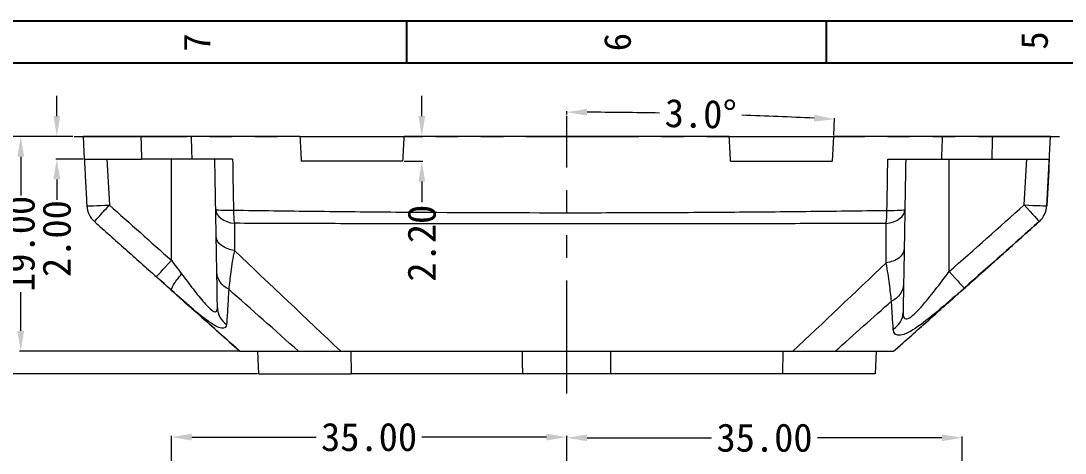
# Model space of a CAD drawing. Extents: x -40 to 272, y -118 to 614.
# Drawn here: x 7.8 to 100.2, y 339.8 to 378 of the extents above; entities that cross this region are included whole.
import ezdxf
from ezdxf.enums import TextEntityAlignment as Align

# ---------------------------------------------------------------- set-up
doc = ezdxf.new("R2010")
doc.units = 0
doc.header["$MEASUREMENT"] = 0
doc.linetypes.add('PHANTOM', pattern=[2.5, 1.25, -0.25, 0.25, -0.25, 0.25, -0.25])
for name, color, linetype in [('20', 7, 'Continuous'), ('30', 7, 'Continuous'), ('50', 7, 'Continuous')]:
    doc.layers.add(name, color=color, linetype=linetype)
doc.styles.add('宋体', font='SimSun.ttf', dxfattribs={"width": 0.7})
doc.dimstyles.new('3', dxfattribs={"dimtxt": 2.5, "dimasz": 1.8, "dimexe": 0.1, "dimexo": 0.1, "dimgap": 0.1, "dimtad": 0, "dimzin": 0, "dimdsep": 46, "dimtxsty": 'Standard', "dimcen": 0, "dimclrd": 4, "dimclre": 4, "dimclrt": 3, "dimadec": 1, "dimazin": 0, "dimtfac": 1, "dimtofl": 0, "dimtmove": 0, "dimatfit": 3, "dimfxl": 0.18, "dimtolj": 1, "dimtzin": 0, "dimlwd": 9, "dimlwe": 9, "dimarcsym": 0})

# ---------------------------------------------------------------- blocks, each defined once
blk = doc.blocks.new('*D89')
at = {"color": 4, "linetype": 'Continuous', "lineweight": 9}
for p, q in [((21.122, 319.324), (21.122, 341.298)), ((22.922, 341.198), (33.938, 341.198)), ((54.322, 341.198), (43.305, 341.198)), ((56.122, 338.507), (56.122, 341.298))]:
    blk.add_line(p, q, dxfattribs=at)
for points in [[(22.922, 341.498), (22.922, 340.898), (21.122, 341.198)], [(54.322, 341.498), (54.322, 340.898), (56.122, 341.198)]]:
    blk.add_solid(points, dxfattribs=at)
at = {"layer": 'Defpoints', "color": 0, "linetype": 'Continuous', "lineweight": 9}
for p in [(56.122, 341.198), (56.122, 338.407), (21.122, 319.224)]:
    blk.add_point(p, dxfattribs=at)
at = {"color": 3, "linetype": 'Continuous', "lineweight": 9, "insert": (38.622, 341.198), "char_height": 2.5, "attachment_point": 5}
blk.add_mtext('\\A1;35.00', dxfattribs=at)
blk = doc.blocks.new('*D90')
at = {"color": 4, "linetype": 'Continuous', "lineweight": 9}
for p, q in [((56.122, 338.507), (56.122, 341.236)), ((57.922, 341.136), (68.938, 341.136)), ((89.322, 341.136), (78.305, 341.136)), ((91.122, 320.024), (91.122, 341.236))]:
    blk.add_line(p, q, dxfattribs=at)
for points in [[(57.922, 341.436), (57.922, 340.836), (56.122, 341.136)], [(89.322, 341.436), (89.322, 340.836), (91.122, 341.136)]]:
    blk.add_solid(points, dxfattribs=at)
at = {"layer": 'Defpoints', "color": 0, "linetype": 'Continuous', "lineweight": 9}
for p in [(91.122, 341.136), (56.122, 338.407), (91.122, 319.924)]:
    blk.add_point(p, dxfattribs=at)
at = {"color": 3, "linetype": 'Continuous', "lineweight": 9, "insert": (73.622, 341.136), "char_height": 2.5, "attachment_point": 5}
blk.add_mtext('\\A1;35.00', dxfattribs=at)
blk = doc.blocks.new('*D141')
at = {"color": 4, "linetype": 'Continuous', "lineweight": 9}
for p, q in [((10.984, 369.588), (10.984, 371.388)), ((12.406, 367.788), (10.884, 367.788)), ((13.31, 365.788), (10.884, 365.788)), ((10.984, 363.988), (10.984, 362.188))]:
    blk.add_line(p, q, dxfattribs=at)
for points in [[(10.684, 369.588), (11.284, 369.588), (10.984, 367.788)], [(10.684, 363.988), (11.284, 363.988), (10.984, 365.788)]]:
    blk.add_solid(points, dxfattribs=at)
at = {"layer": 'Defpoints', "color": 0, "linetype": 'Continuous', "lineweight": 9}
for p in [(12.506, 367.788), (10.984, 365.788), (13.41, 365.788)]:
    blk.add_point(p, dxfattribs=at)
at = {"color": 3, "linetype": 'Continuous', "lineweight": 9, "insert": (10.984, 358.754), "char_height": 2.5, "attachment_point": 5, "rotation": 90}
blk.add_mtext('\\A1;2.00', dxfattribs=at)
blk = doc.blocks.new('*D142')
at = {"color": 4, "linetype": 'Continuous', "lineweight": 9}
for p, q in [((43.289, 369.588), (43.289, 371.388)), ((41.837, 367.788), (43.389, 367.788)), ((41.722, 365.588), (43.389, 365.588)), ((43.289, 363.788), (43.289, 361.988))]:
    blk.add_line(p, q, dxfattribs=at)
for points in [[(42.989, 369.588), (43.589, 369.588), (43.289, 367.788)], [(42.989, 363.788), (43.589, 363.788), (43.289, 365.588)]]:
    blk.add_solid(points, dxfattribs=at)
at = {"layer": 'Defpoints', "color": 0, "linetype": 'Continuous', "lineweight": 9}
for p in [(41.737, 367.788), (41.622, 365.588), (43.289, 365.588)]:
    blk.add_point(p, dxfattribs=at)
at = {"color": 3, "linetype": 'Continuous', "lineweight": 9, "insert": (43.289, 358.346), "char_height": 2.5, "attachment_point": 5, "rotation": 90}
blk.add_mtext('\\A1;2.20', dxfattribs=at)
blk = doc.blocks.new('*D143')
at = {"color": 4, "linetype": 'Continuous', "lineweight": 9}
for p, q in [((56.122, 369.714), (56.122, 370.031)), ((79.742, 367.888), (79.822, 369.41))]:
    blk.add_line(p, q, dxfattribs=at)
for start, end in [(88.96086, 89.77221), (87.22779, 88.03914)]:
    blk.add_arc((56.122, -82.819), 452.749, start, end, dxfattribs=at)
for points in [[(57.921, 369.627), (57.922, 370.227), (56.122, 369.931)], [(78.034, 369.7), (78.004, 369.101), (79.817, 369.31)]]:
    blk.add_solid(points, dxfattribs=at)
at = {"layer": 'Defpoints', "color": 0, "linetype": 'Continuous', "lineweight": 9}
for p in [(56.122, 369.614), (71.922, 369.655), (79.737, 367.788), (79.622, 365.588), (56.122, 345.043)]:
    blk.add_point(p, dxfattribs=at)
at = {"color": 3, "linetype": 'Continuous', "lineweight": 9, "insert": (67.973, 369.775), "char_height": 2.5, "attachment_point": 5, "rotation": 358.5}
blk.add_mtext('\\A1;3.0°', dxfattribs=at)
blk = doc.blocks.new('*D144')
at = {"color": 4, "linetype": 'Continuous', "lineweight": 9}
for p, q in [((12.406, 367.788), (7.689, 367.788)), ((7.789, 365.988), (7.789, 362.554)), ((7.789, 350.588), (7.789, 354.021)), ((27.093, 348.788), (7.689, 348.788))]:
    blk.add_line(p, q, dxfattribs=at)
for points in [[(7.489, 365.988), (8.089, 365.988), (7.789, 367.788)], [(7.489, 350.588), (8.089, 350.588), (7.789, 348.788)]]:
    blk.add_solid(points, dxfattribs=at)
at = {"layer": 'Defpoints', "color": 0, "linetype": 'Continuous', "lineweight": 9}
for p in [(12.506, 367.788), (7.789, 348.788), (27.193, 348.788)]:
    blk.add_point(p, dxfattribs=at)
at = {"color": 3, "linetype": 'Continuous', "lineweight": 9, "insert": (7.789, 358.288), "char_height": 2.5, "attachment_point": 5, "rotation": 90}
blk.add_mtext('\\A1;19.00', dxfattribs=at)
blk = doc.blocks.new('*D145')
at = {"color": 4, "linetype": 'Continuous', "lineweight": 9}
for p, q in [((12.406, 367.788), (4.438, 367.788)), ((4.538, 365.988), (4.538, 361.554)), ((4.538, 348.588), (4.538, 353.021)), ((28.742, 346.788), (4.438, 346.788))]:
    blk.add_line(p, q, dxfattribs=at)
for points in [[(4.238, 365.988), (4.838, 365.988), (4.538, 367.788)], [(4.238, 348.588), (4.838, 348.588), (4.538, 346.788)]]:
    blk.add_solid(points, dxfattribs=at)
at = {"layer": 'Defpoints', "color": 0, "linetype": 'Continuous', "lineweight": 9}
for p in [(12.506, 367.788), (4.538, 346.788), (28.842, 346.788)]:
    blk.add_point(p, dxfattribs=at)
at = {"color": 3, "linetype": 'Continuous', "lineweight": 9, "insert": (4.538, 357.288), "char_height": 2.5, "attachment_point": 5, "rotation": 90}
blk.add_mtext('\\A1;21.00', dxfattribs=at)
blk = doc.blocks.new('7')
for p, q in [((2115.95, 528.19), (2115.95, 523.19)), ((2165.95, 528.19), (2165.95, 523.19))]:
    blk.add_line(p, q)
for points in [[(2420.95, 241.19), (2010.95, 241.19), (2010.95, 528.19), (2420.95, 528.19)], [(2415.95, 246.19), (2015.95, 246.19), (2015.95, 523.19), (2415.95, 523.19)]]:
    blk.add_lwpolyline(points, close=True)
at = {"style": '宋体'}
for s, p in [('7', (2090.98, 525.61)), ('6', (2141.1, 525.67)), ('5', (2190.78, 525.86))]:
    blk.add_text(s, height=3.2, rotation=90, dxfattribs=at).set_placement(p, align=Align.MIDDLE)

msp = doc.modelspace()

# ---------------------------------------------------------------- linework, layer by layer
at = {"linetype": 'Continuous', "lineweight": 9}
msp.add_line((79.737, 367.788), (79.622, 365.588), dxfattribs=at)
at = {"layer": '20', "color": 7, "linetype": 'Continuous', "lineweight": 9}
for p, q in [((13.305, 367.788), (13.41, 365.788)), ((18.426, 367.788), (13.305, 367.788)), ((32.506, 367.788), (22.894, 367.788)), ((32.506, 367.788), (41.737, 367.788)), ((70.506, 367.788), (41.737, 367.788)), ((70.511, 367.788), (79.737, 367.788)), ((89.349, 367.788), (79.737, 367.788)), ((98.938, 367.788), (93.817, 367.788)), ((98.616, 361.633), (98.938, 367.788)), ((13.41, 365.788), (18.481, 365.788)), ((21.122, 356.837), (21.122, 365.788)), ((26.539, 365.788), (22.96, 365.788)), ((41.622, 365.588), (32.622, 365.588)), ((70.622, 365.588), (79.622, 365.588)), ((84.537, 365.788), (89.284, 365.788)), ((89.972, 355.841), (89.972, 365.788)), ((93.763, 365.788), (98.827, 365.788)), ((98.612, 361.659), (98.617, 361.657)), ((97.948, 360.266), (97.941, 360.267)), ((28.737, 348.788), (28.842, 346.788)), ((36.993, 348.788), (37.028, 346.788)), ((75.25, 348.788), (75.215, 346.788)), ((83.507, 348.788), (83.402, 346.788)), ((28.842, 346.788), (37.028, 346.788)), ((52.217, 346.788), (37.028, 346.788)), ((75.215, 346.788), (60.026, 346.788)), ((83.402, 346.788), (75.215, 346.788))]:
    msp.add_line(p, q, dxfattribs=at)
msp.add_arc((15.634, 361.757), 2, 183.05128, 228.3281, dxfattribs=at)
for centre, major_axis, ratio, start_param, end_param in [((15.634, 361.757), (-1.997, -0.106), 0.017428, 6.282765, 7.853053), ((15.634, 361.757), (-1.33, -1.494), 0.011604, 6.261465, 7.840945), ((96.615, 361.764), (1.997, -0.104), 0.017429, 4.713297, 6.263717), ((96.615, 361.764), (1.327, -1.496), 0.01158, 4.725447, 6.266791), ((96.615, 361.764), (0.489, 1.939), 0.999803, 4.114039, 4.907059), ((27.049, 361.371), (2, 0.035), 0.049747, 3.141593, 4.494504), ((27.049, 361.371), (2, 0.035), 0.640633, 3.141593, 4.52505), ((27.049, 361.371), (0.029, 2), 0.214825, 1.626311, 2.258908), ((84.044, 361.355), (2, -0.035), 0.63413, 4.89357, 6.283185), ((84.044, 361.355), (0.028, -2), 0.20632, 0.890353, 1.515505), ((84.044, 361.355), (2, -0.035), 0.049805, 4.92156, 6.283185), ((96.615, 361.759), (-0.454, 1.948), 0.99979, 3.639927, 3.837855), ((21.122, 356.872), (-1.33, -1.494), 0.011608, 6.27109, 7.840948), ((89.972, 355.876), (1.326, -1.497), 0.011572, 4.725455, 6.24344), ((27.201, 352.672), (2, 0.035), 0.93728, 3.141593, 4.055338), ((83.885, 352.247), (2, -0.035), 0.909803, 5.328984, 6.283185)]:
    msp.add_ellipse(centre, major_axis=major_axis, ratio=ratio, start_param=start_param, end_param=end_param, dxfattribs=at)
for points, degree in [([(18.426, 367.788), (18.445, 367.121), (18.463, 366.454), (18.481, 365.788)], 3), ([(22.894, 367.788), (21.088, 367.788), (19.503, 367.788), (18.426, 367.788)], 3), ([(22.96, 365.788), (22.938, 366.454), (22.916, 367.121), (22.894, 367.788)], 3), ([(32.506, 367.788), (32.545, 367.054), (32.583, 366.321), (32.622, 365.588)], 3), ([(41.622, 365.588), (41.66, 366.321), (41.699, 367.054), (41.737, 367.788)], 3), ([(70.622, 365.588), (70.583, 366.321), (70.545, 367.054), (70.506, 367.788)], 3), ([(89.349, 367.788), (89.327, 367.121), (89.306, 366.454), (89.284, 365.788)], 3), ([(93.817, 367.788), (92.74, 367.788), (91.155, 367.788), (89.349, 367.788)], 3), ([(93.763, 365.788), (93.781, 366.454), (93.799, 367.121), (93.817, 367.788)], 3), ([(13.417, 365.787), (13.526, 363.719), (13.637, 361.651)], 2), ([(15.418, 365.788), (15.49, 364.433), (15.562, 363.078), (15.634, 361.722)], 3), ([(22.96, 365.788), (21.147, 365.788), (19.558, 365.788), (18.481, 365.788)], 3), ([(25.049, 361.337), (25.023, 362.82), (24.998, 364.304), (24.972, 365.788)], 3), ([(86.122, 365.788), (86.096, 364.298), (86.07, 362.809), (86.044, 361.32)], 3), ([(89.284, 365.788), (91.096, 365.788), (92.685, 365.788), (93.763, 365.788)], 3), ([(96.615, 361.729), (96.685, 363.082), (96.756, 364.435), (96.826, 365.788)], 3), ([(98.827, 365.788), (98.755, 364.411), (98.683, 363.035), (98.612, 361.659)], 3), ([(15.634, 361.722), (17.463, 360.094), (19.293, 358.465), (21.122, 356.837)], 3), ([(89.972, 355.841), (92.187, 357.803), (94.401, 359.765), (96.615, 361.729)], 3), ([(25.091, 358.974), (25.077, 359.752), (25.063, 360.541), (25.049, 361.337)], 3), ([(86.044, 361.32), (86.023, 360.156), (86.003, 359.006), (85.984, 357.881)], 3), ([(14.304, 360.263), (19.791, 355.378)], 1), ([(26.699, 360.106), (26.7, 359.298), (26.7, 358.498), (26.698, 357.709)], 3), ([(84.384, 356.605), (84.381, 357.748), (84.38, 358.917), (84.383, 360.101)], 3), ([(97.941, 360.267), (95.727, 358.304), (93.512, 356.341), (91.296, 354.379)], 3), ([(92.859, 355.74), (97.945, 360.263)], 1), ([(25.147, 355.764), (25.131, 356.64), (25.113, 357.67), (25.091, 358.974)], 3), ([(36.119, 348.788), (33.029, 351.7), (29.893, 354.674), (26.698, 357.711)], 3), ([(85.984, 357.881), (85.961, 356.607), (85.944, 355.591), (85.928, 354.71)], 3), ([(21.122, 356.837), (21.424, 356.432), (21.726, 356.029), (22.028, 355.629)], 3), ([(76.124, 348.788), (78.842, 351.345), (81.593, 353.951), (84.386, 356.607)], 3), ([(85.05, 348.788), (87.799, 351.235), (90.574, 353.705), (93.376, 356.199)], 3), ([(92.792, 355.68), (92.988, 355.854), (93.185, 356.029), (93.381, 356.204)], 3), ([(21.148, 354.17), (20.699, 354.568), (20.248, 354.972), (19.791, 355.378)], 3), ([(26.197, 354.276), (25.574, 354.563), (25.157, 355.154), (25.147, 355.764)], 3), ([(25.201, 352.638), (25.187, 353.463), (25.167, 354.571), (25.147, 355.764)], 3), ([(27.193, 348.788), (25.193, 350.569), (23.178, 352.363), (21.149, 354.169)], 3), ([(32.367, 348.79), (30.28, 350.661), (28.221, 352.488), (26.195, 354.277)], 3), ([(85.928, 354.71), (85.918, 354.1), (85.493, 353.509), (84.861, 353.228)], 3), ([(85.928, 354.71), (85.912, 353.8), (85.897, 352.941), (85.885, 352.212)], 3), ([(79.872, 348.786), (81.554, 350.295), (83.218, 351.775), (84.861, 353.229)], 3), ([(32.362, 348.788), (33.487, 348.788), (34.758, 348.788), (36.119, 348.788)], 3), ([(76.124, 348.788), (77.482, 348.788), (78.746, 348.788), (79.867, 348.788)], 3), ([(60.026, 346.788), (57.426, 346.788), (54.816, 346.788), (52.217, 346.788)], 3)]:
    msp.add_open_spline(points, degree=degree, dxfattribs=at)
for points, knots in [([(26.539, 365.788), (26.563, 364.456), (26.586, 363.125), (26.609, 361.793), (26.612, 361.618), (26.615, 361.442), (26.618, 361.267)], [0, 0, 0, 0, 0.883525, 0.883525, 0.883525, 1, 1, 1, 1]), ([(84.458, 361.25), (84.481, 362.582), (84.504, 363.913), (84.528, 365.245), (84.531, 365.426), (84.534, 365.607), (84.537, 365.788)], [0, 0, 0, 0, 0.880292, 0.880292, 0.880292, 1, 1, 1, 1]), ([(26.618, 361.267), (27.806, 361.25), (28.996, 361.233), (31.384, 361.202), (32.581, 361.188), (36.18, 361.147), (38.584, 361.123), (45.815, 361.066), (50.656, 361.045), (56.735, 361.043), (57.951, 361.044), (60.379, 361.048), (61.592, 361.051), (65.227, 361.064), (67.645, 361.077), (71.266, 361.104), (72.471, 361.114), (74.88, 361.136), (76.083, 361.148), (79.688, 361.187), (82.079, 361.217), (84.458, 361.25)], [0, 0, 0, 0, 0.0625, 0.0625, 0.125, 0.125, 0.25, 0.25, 0.5, 0.5, 0.5625, 0.5625, 0.625, 0.625, 0.75, 0.75, 0.8125, 0.8125, 0.875, 0.875, 1, 1, 1, 1]), ([(84.383, 360.101), (82.012, 360.091), (79.629, 360.083), (76.035, 360.072), (74.835, 360.069), (72.433, 360.063), (71.231, 360.061), (67.62, 360.054), (65.207, 360.051), (61.58, 360.048), (60.37, 360.047), (57.947, 360.047), (56.733, 360.046), (50.667, 360.047), (45.837, 360.051), (38.626, 360.066), (36.228, 360.072), (32.64, 360.083), (31.447, 360.087), (29.068, 360.096), (27.881, 360.101), (26.699, 360.106)], [0, 0, 0, 0, 0.125, 0.125, 0.1875, 0.1875, 0.25, 0.25, 0.375, 0.375, 0.4375, 0.4375, 0.5, 0.5, 0.75, 0.75, 0.875, 0.875, 0.9375, 0.9375, 1, 1, 1, 1]), ([(26.697, 357.712), (26.252, 357.766), (25.84, 357.924), (25.261, 358.379), (25.096, 358.675), (25.091, 358.974)], [0, 0, 0, 0, 0.5, 0.5, 1, 1, 1, 1]), ([(26.697, 357.712), (26.554, 357.014), (26.458, 356.391), (26.313, 355.25), (26.25, 354.737), (26.195, 354.279)], [0, 0, 0, 0, 0.5, 0.5, 1, 1, 1, 1]), ([(85.984, 357.881), (85.978, 357.58), (85.814, 357.284), (85.238, 356.825), (84.829, 356.666), (84.386, 356.61)], [0, 0, 0, 0, 0.5, 0.5, 1, 1, 1, 1]), ([(84.863, 353.231), (84.81, 353.692), (84.751, 354.199), (84.613, 355.32), (84.522, 355.93), (84.386, 356.61)], [0, 0, 0, 0, 0.5, 0.5, 1, 1, 1, 1]), ([(85.885, 352.212), (85.881, 352.016), (85.909, 351.852), (86.055, 351.658), (86.181, 351.636), (86.654, 351.826), (87.072, 352.242), (87.894, 353.164), (88.31, 353.683), (89.143, 354.747), (89.556, 355.29), (89.972, 355.841)], [0, 0, 0, 0, 0.125, 0.125, 0.25, 0.25, 0.5, 0.5, 0.75, 0.75, 1, 1, 1, 1]), ([(20.252, 354.968), (20.271, 354.95), (20.595, 354.662), (21.268, 354.063), (22.372, 353.08), (23.727, 351.873), (25.367, 350.411), (26.554, 349.351), (27.186, 348.787)], [0, 0, 0, 0, 0.008452, 0.140754, 0.290754, 0.485895, 0.726607, 1, 1, 1, 1]), ([(21.148, 354.17), (21.093, 354.221), (21.153, 354.398), (21.472, 354.927), (21.73, 355.276), (22.028, 355.629)], [0, 0, 0, 0, 0.5, 0.5, 1, 1, 1, 1]), ([(22.028, 355.629), (22.369, 355.175), (22.708, 354.727), (23.374, 353.869), (23.707, 353.45), (24.338, 352.733), (24.649, 352.421), (25.1, 352.213), (25.206, 352.357), (25.201, 352.638)], [0, 0, 0, 0, 0.25, 0.25, 0.5, 0.5, 0.75, 0.75, 1, 1, 1, 1]), ([(85.057, 348.787), (85.588, 349.261), (86.583, 350.149), (87.951, 351.369), (89.13, 352.42), (90.249, 353.416), (91.464, 354.497), (92.336, 355.273), (92.803, 355.69)], [0, 0, 0, 0, 0.205435, 0.385738, 0.529621, 0.662031, 0.818674, 1, 1, 1, 1]), ([(26.005, 351.167), (25.985, 350.902), (25.83, 350.774), (25.272, 350.872), (24.866, 351.099), (23.94, 351.76), (23.413, 352.194), (22.318, 353.132), (21.739, 353.644), (21.148, 354.17)], [0, 0, 0, 0, 0.25, 0.25, 0.5, 0.5, 0.75, 0.75, 1, 1, 1, 1]), ([(26.197, 354.276), (26.182, 353.975), (26.167, 353.681), (26.136, 353.112), (26.12, 352.836), (26.087, 352.309), (26.07, 352.058), (26.037, 351.587), (26.021, 351.368), (26.005, 351.167)], [0, 0, 0, 0, 0.25, 0.25, 0.5, 0.5, 0.75, 0.75, 1, 1, 1, 1]), ([(91.296, 354.379), (90.58, 353.746), (89.877, 353.128), (88.482, 351.948), (87.809, 351.399), (86.582, 350.542), (86.034, 350.246), (85.254, 350.155), (85.044, 350.366), (85.015, 350.742)], [0, 0, 0, 0, 0.25, 0.25, 0.5, 0.5, 0.75, 0.75, 1, 1, 1, 1]), ([(85.015, 350.742), (84.989, 351.099), (84.962, 351.492), (84.923, 352.119), (84.91, 352.334), (84.885, 352.774), (84.873, 352.999), (84.861, 353.228)], [0, 0, 0, 0, 0.5, 0.5, 0.75, 0.75, 1, 1, 1, 1]), ([(27.193, 348.788), (27.228, 348.788), (27.37, 348.788), (27.856, 348.788), (28.208, 348.788), (29.096, 348.788), (29.629, 348.788), (30.871, 348.788), (31.585, 348.788), (32.362, 348.788)], [0, 0, 0, 0, 0.25, 0.25, 0.5, 0.5, 0.75, 0.75, 1, 1, 1, 1]), ([(36.119, 348.788), (42.581, 348.788), (49.235, 348.788), (62.906, 348.788), (69.71, 348.788), (76.124, 348.788)], [0, 0, 0, 0, 0.5, 0.5, 1, 1, 1, 1]), ([(52.217, 346.788), (52.216, 346.988), (52.216, 347.188), (52.215, 347.388), (52.214, 347.588), (52.213, 347.788), (52.213, 347.988), (52.212, 348.254), (52.211, 348.521), (52.21, 348.788)], [0, 0, 0, 0, 0.300002, 0.300002, 0.300002, 0.600005, 0.600005, 0.600005, 1, 1, 1, 1]), ([(60.026, 346.788), (60.027, 346.988), (60.028, 347.188), (60.028, 347.388), (60.029, 347.588), (60.03, 347.788), (60.03, 347.988), (60.031, 348.254), (60.032, 348.521), (60.033, 348.788)], [0, 0, 0, 0, 0.300002, 0.300002, 0.300002, 0.600005, 0.600005, 0.600005, 1, 1, 1, 1]), ([(79.867, 348.788), (80.65, 348.788), (81.351, 348.788), (82.593, 348.788), (83.14, 348.788), (84.032, 348.788), (84.378, 348.788), (84.87, 348.788), (85.015, 348.788), (85.05, 348.788)], [0, 0, 0, 0, 0.25, 0.25, 0.5, 0.5, 0.75, 0.75, 1, 1, 1, 1])]:
    msp.add_open_spline(points, degree=3, knots=knots, dxfattribs=at)
at = {"layer": '30', "color": 1, "linetype": 'PHANTOM', "lineweight": 9, "ltscale": 8}
for p, q in [((56.122, 345.043), (56.122, 369.614)), ((12.506, 367.788), (99.737, 367.788))]:
    msp.add_line(p, q, dxfattribs=at)

# ---------------------------------------------------------------- block references
at = {"layer": '50', "color": 7, "linetype": 'Continuous', "lineweight": 9, "xscale": 0.7428978030252438, "yscale": 0.7428978030253575, "zscale": 0.7428978030250774}
msp.add_blockref('7', (-1529.999, -14.387), dxfattribs=at)

# ---------------------------------------------------------------- dimensions: what is measured, and where the dimension line sits
at = {"linetype": 'Continuous', "lineweight": 9}
for base, p1, p2, picture, middle in [((10.984, 365.788), (12.506, 367.788), (13.41, 365.788), '*D141', (10.984, 358.754)), ((43.289, 365.588), (41.737, 367.788), (41.622, 365.588), '*D142', (43.289, 358.346)), ((4.538, 346.788), (12.506, 367.788), (28.842, 346.788), '*D145', (4.538, 357.288)), ((7.789, 348.788), (12.506, 367.788), (27.193, 348.788), '*D144', (7.789, 358.288))]:
    dim = msp.add_linear_dim(base=base, p1=p1, p2=p2, angle=90, dimstyle='3', dxfattribs=at)
    dim.commit()
    dim.dimension.update_dxf_attribs({"geometry": picture, "text_midpoint": middle})
dim = msp.add_angular_dim_2l(base=(71.922, 369.655), line1=((56.122, 345.043), (56.122, 369.614)), line2=((79.737, 367.788), (79.622, 365.588)), dimstyle='3', dxfattribs=at)
dim.commit()
dim.dimension.update_dxf_attribs({"geometry": '*D143', "text_midpoint": (67.973, 369.775)})
for base, p1, p2, picture, middle in [((56.122, 341.198), (21.122, 319.224), (56.122, 338.407), '*D89', (38.622, 341.198)), ((91.122, 341.136), (56.122, 338.407), (91.122, 319.924), '*D90', (73.622, 341.136))]:
    dim = msp.add_linear_dim(base=base, p1=p1, p2=p2, dimstyle='3', dxfattribs=at)
    dim.commit()
    dim.dimension.update_dxf_attribs({"geometry": picture, "text_midpoint": middle})

doc.saveas('drawing.dxf')
